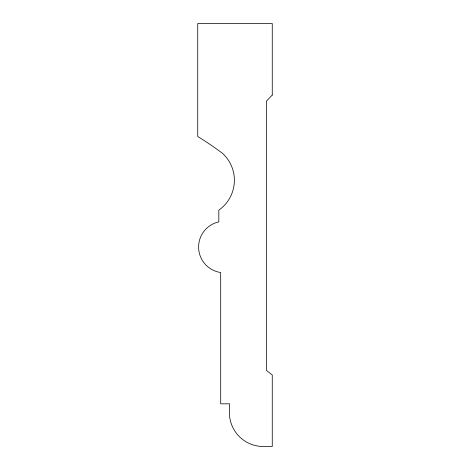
<?xml version="1.0" encoding="UTF-8"?>
<svg xmlns="http://www.w3.org/2000/svg" width="470" height="470" viewBox="0 0 470 470"><rect width="100%" height="100%" fill="white"/><g stroke="black" fill="none" stroke-linecap="round" stroke-linejoin="round"><path stroke-width="0.7" d="M272.265 95.052L266.349 101.209L266.349 370.319L272.265 374.948L272.265 446.5L263.805 446.5A33.952 33.952 0 0 1 229.601 416.485L229.601 403.824L220.694 403.824L220.694 272.518A25.756 25.756 0 0 1 218.82 221.869L218.82 210.143A36.46 36.46 0 0 0 222.569 153.402A297.598 297.598 0 0 0 197.735 136.517L197.735 23.5L272.265 23.5L272.265 95.052"/></g></svg>
